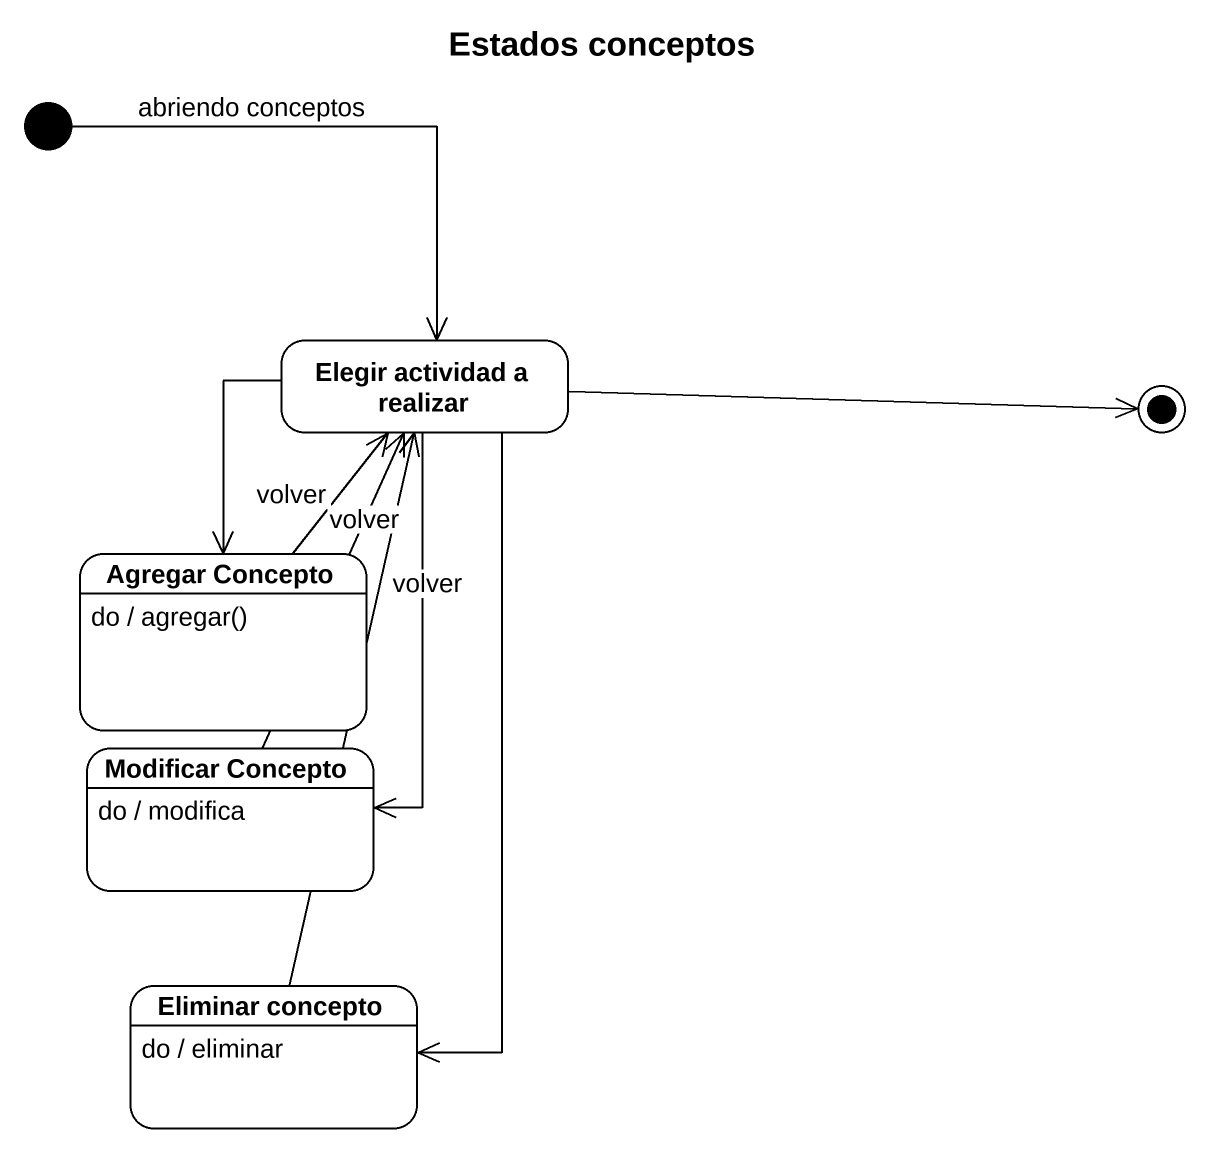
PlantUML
@startuml
title Estados conceptos
hide empty description
state "Elegir actividad a realizar" as Elegir_actividad_a_realizar
state "Agregar Concepto" as Agregar_Concepto
Agregar_Concepto : do / agregar()
state "Modificar Concepto" as Modificar_Concepto
Modificar_Concepto : do / modifica
state "Eliminar concepto" as Eliminar_concepto
Eliminar_concepto : do / eliminar
[*] --> Elegir_actividad_a_realizar : abriendo conceptos
Elegir_actividad_a_realizar --> Agregar_Concepto
Elegir_actividad_a_realizar --> Modificar_Concepto
Elegir_actividad_a_realizar --> Eliminar_concepto
Agregar_Concepto -up-> Elegir_actividad_a_realizar : volver
Modificar_Concepto -up-> Elegir_actividad_a_realizar : volver
Eliminar_concepto -up-> Elegir_actividad_a_realizar : volver
Elegir_actividad_a_realizar -right-> [*]
@enduml
